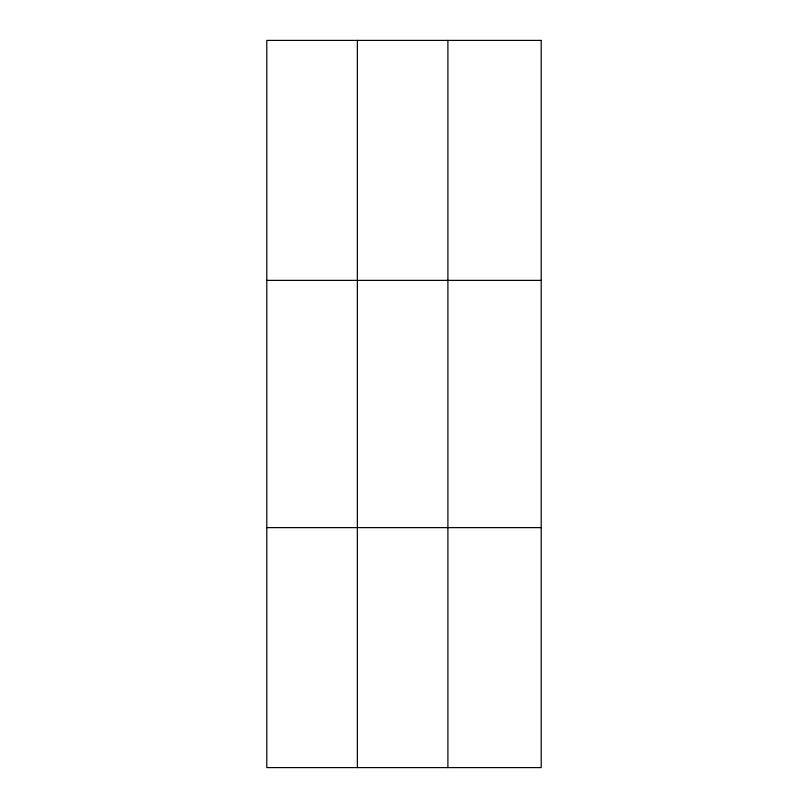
<?xml version="1.0" encoding="UTF-8"?>
<svg xmlns="http://www.w3.org/2000/svg" width="808" height="808" viewBox="0 0 808 808"><rect width="100%" height="100%" fill="white"/><g stroke="black" fill="none" stroke-linecap="round" stroke-linejoin="round"><path stroke-width="1.21" d="M357.348 40.4L357.348 767.6M447.905 40.4L447.905 767.6M266.802 280.376L541.198 280.376M266.802 527.624L541.198 527.624M541.198 40.4L541.198 767.6L266.802 767.6L266.802 40.4L541.198 40.4"/></g></svg>
